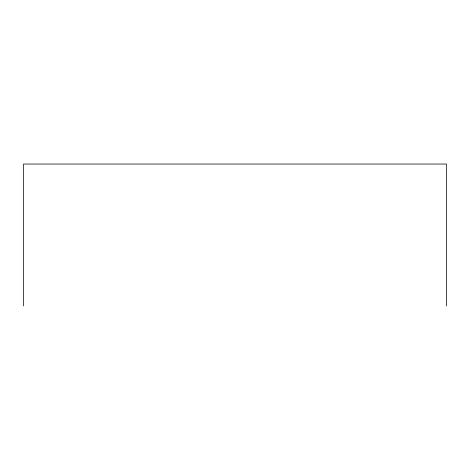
<?xml version="1.0" encoding="UTF-8"?>
<svg xmlns="http://www.w3.org/2000/svg" width="470" height="470" viewBox="0 0 470 470"><rect width="100%" height="100%" fill="white"/><g stroke="black" fill="none" stroke-linecap="round" stroke-linejoin="round"><path stroke-width="0.7" d="M446.5 305.964L446.5 164.036L23.5 164.036L23.5 305.964"/></g></svg>
